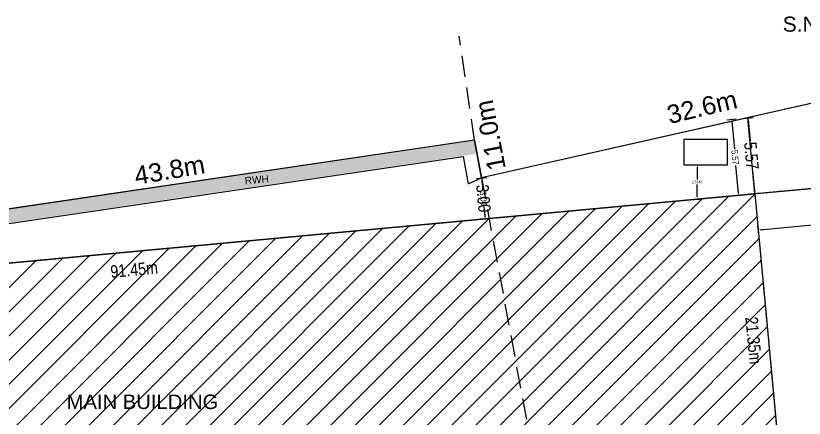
# Model space of a CAD drawing. Header units: metres. Extents: x 3177 to 3482, y -851 to -749.
# Drawn here: x 3314.6 to 3372.3, y -783.7 to -754.2 of the extents above; entities that cross this region are included whole.
import ezdxf

# ---------------------------------------------------------------- set-up
doc = ezdxf.new("R2010")
doc.units = ezdxf.units.M
doc.header["$LTSCALE"] = 1.25
doc.header["$MEASUREMENT"] = 0
for name, pattern in [('AUDIT_I_220520063047-5', [0]), ('CENTER', [2, 1.25, -0.25, 0.25, -0.25]), ('HIDDEN', [0.375, 0.25, -0.125])]:
    doc.linetypes.add(name, pattern=pattern)
doc.layers.get('Defpoints').update_dxf_attribs({"linetype": 'AUDIT_I_220520063047-5'})
doc.layers.add('AS_AT_SITE', color=7, linetype='Continuous', lineweight=25)
for name, color, linetype in [('BLK_1_LVL_0_BLDG_FOOT_PRINT', 1, 'Continuous'), ('BLK_1_LVL_0_REAR_SETBACK', 11, 'Continuous'), ('BLK_1_LVL_0_SIDE_SETBACK2', 102, 'Continuous'), ('DISTANCE_BLK', 238, 'Continuous'), ('FMB_OR_PLR', 70, 'CENTER'), ('PLOT_AREA_M2', 1, 'Continuous'), ('PLOT_BOUNDARY', 70, 'Continuous'), ('RWH', 130, 'Continuous'), ('SEPTIC_TANK', 146, 'Continuous'), ('SEPTIC_TANK_1', 146, 'Continuous'), ('SUPER_IMPOSED', 5, 'CENTER')]:
    doc.layers.add(name, color=color, linetype=linetype)
doc.styles.add('CODE', font='arial.ttf', dxfattribs={"height": 9})
doc.styles.add('ROOM TEXT 10.5', font='swissc.ttf')
doc.dimstyles.new('BUILDING INER', dxfattribs={"dimtxt": 1.2, "dimasz": 0.3, "dimexe": 0.18, "dimexo": 0.0625, "dimgap": 0.09, "dimtad": 0, "dimzin": 0, "dimdsep": 46, "dimtxsty": 'ROOM TEXT 10.5', "dimblk": 'A1', "dimcen": 0.09, "dimse1": 1, "dimse2": 1, "dimsd1": 1, "dimsd2": 1, "dimazin": 0, "dimtfac": 1, "dimtofl": 0, "dimtmove": 0, "dimatfit": 3, "dimfxl": 0, "dimtolj": 1, "dimtzin": 0, "dimarcsym": 0})
doc.dimstyles.new('BUILDING SETBACK', dxfattribs={"dimtxt": 0.91, "dimasz": 0.15, "dimexe": 0.18, "dimexo": 0.0625, "dimgap": 0.09, "dimtad": 0, "dimzin": 0, "dimdsep": 46, "dimtxsty": 'ROOM TEXT 10.5', "dimblk": 'A1', "dimcen": 0.09, "dimse1": 1, "dimse2": 1, "dimazin": 0, "dimtfac": 1, "dimtofl": 0, "dimtmove": 0, "dimatfit": 3, "dimfxl": 0, "dimtolj": 1, "dimtzin": 0, "dimarcsym": 0})
doc.dimstyles.new('plan outer', dxfattribs={"dimtxt": 0.46, "dimasz": 0.13, "dimexe": 0.18, "dimexo": 0.0625, "dimgap": 0.09, "dimtad": 0, "dimzin": 0, "dimdsep": 46, "dimtxsty": 'ROOM TEXT 10.5', "dimblk": 'A1', "dimcen": 0.09, "dimse1": 1, "dimse2": 1, "dimazin": 0, "dimtfac": 1, "dimtofl": 0, "dimtmove": 0, "dimatfit": 3, "dimfxl": 0, "dimtolj": 1, "dimtzin": 0, "dimarcsym": 0})
doc.dimstyles.get("Standard").update_dxf_attribs({"dimtxt": 0.18, "dimasz": 0.18, "dimexe": 0.18, "dimexo": 0.0625, "dimgap": 0.09, "dimtad": 0, "dimtih": 1, "dimtoh": 1, "dimdec": 4, "dimzin": 0, "dimdsep": 46, "dimtxsty": 'Standard', "dimcen": 0.09, "dimadec": 0, "dimazin": 0, "dimtfac": 1, "dimtdec": 4, "dimtofl": 0, "dimtmove": 0, "dimatfit": 3, "dimfxl": 0, "dimtolj": 1, "dimtzin": 0, "dimarcsym": 0})

# ---------------------------------------------------------------- blocks, each defined once
blk = doc.blocks.new('A1')
at = {"color": 8, "lineweight": -2}
blk.add_line((0, 2.52), (0, -2.52), dxfattribs=at)
blk.add_solid([(-2.27, 0.38), (-2.27, -0.38), (0, 0)], dxfattribs=at)
blk = doc.blocks.new('*D14')
at = {"color": 0, "linetype": 'ByBlock', "lineweight": -2, "ltscale": 25}
for p, q in [((3348.694, -766.231), (3348.717, -766.486)), ((3348.943, -768.919), (3348.92, -768.663))]:
    blk.add_line(p, q, dxfattribs=at)
at = {"layer": 'Defpoints', "color": 0, "linetype": 'ByBlock', "lineweight": -2, "ltscale": 25}
for p in [(3348.68, -766.081), (3348.957, -769.068), (3348.957, -769.068)]:
    blk.add_point(p, dxfattribs=at)
at = {"color": 0, "linetype": 'ByBlock', "lineweight": -2, "ltscale": 25, "xscale": 0.15, "yscale": 0.15, "zscale": 0.15}
for p, rotation in [((3348.68, -766.081), 95.30900596978552), ((3348.957, -769.068), 275.3090059697855)]:
    blk.add_blockref('A1', p, dxfattribs=dict(at, rotation=rotation))
at = {"color": 0, "linetype": 'ByBlock', "lineweight": -2, "ltscale": 25, "insert": (3348.818, -767.575), "char_height": 0.91, "attachment_point": 5, "rotation": 275.30901, "style": 'ROOM TEXT 10.5'}
blk.add_mtext('\\A1;3.00', dxfattribs=at)
blk = doc.blocks.new('*D17')
at = {"layer": 'Defpoints', "color": 0, "linetype": 'ByBlock', "lineweight": -2, "ltscale": 25}
for p in [(3368.672, -767.236), (3368.794, -768.551), (3277.615, -775.698)]:
    blk.add_point(p, dxfattribs=at)
at = {"color": 0, "linetype": 'ByBlock', "lineweight": -2, "ltscale": 25, "insert": (3323.266, -772.782), "char_height": 0.91, "attachment_point": 5, "rotation": 5.30901, "style": 'ROOM TEXT 10.5'}
blk.add_mtext('\\A1;91.45m', dxfattribs=at)
blk = doc.blocks.new('*D18')
at = {"layer": 'Defpoints', "color": 0, "linetype": 'ByBlock', "lineweight": -2, "ltscale": 25}
for p in [(3368.672, -767.236), (3369.559, -788.596), (3370.648, -788.495)]:
    blk.add_point(p, dxfattribs=at)
at = {"color": 0, "linetype": 'ByBlock', "lineweight": -2, "ltscale": 25, "insert": (3368.571, -777.967), "char_height": 0.91, "attachment_point": 5, "rotation": 275.30901, "style": 'ROOM TEXT 10.5'}
blk.add_mtext('\\A1;21.35m', dxfattribs=at)
blk = doc.blocks.new('*D36')
at = {"color": 0, "linetype": 'ByBlock', "lineweight": -2, "ltscale": 25}
for p, q in [((3368.17, -761.836), (3368.313, -763.374)), ((3368.658, -767.087), (3368.515, -765.549))]:
    blk.add_line(p, q, dxfattribs=at)
at = {"layer": 'Defpoints', "color": 0, "linetype": 'ByBlock', "lineweight": -2, "ltscale": 25}
for p in [(3368.157, -761.686), (3368.672, -767.236), (3368.672, -767.236)]:
    blk.add_point(p, dxfattribs=at)
at = {"color": 0, "linetype": 'ByBlock', "lineweight": -2, "ltscale": 25, "xscale": 0.15, "yscale": 0.15, "zscale": 0.15}
for p, rotation in [((3368.157, -761.686), 95.30900596978654), ((3368.672, -767.236), 275.3090059697865)]:
    blk.add_blockref('A1', p, dxfattribs=dict(at, rotation=rotation))
at = {"color": 0, "linetype": 'ByBlock', "lineweight": -2, "ltscale": 25, "insert": (3368.414, -764.461), "char_height": 0.91, "attachment_point": 5, "rotation": 275.30901, "style": 'ROOM TEXT 10.5'}
blk.add_mtext('\\A1;5.57', dxfattribs=at)
blk = doc.blocks.new('*D37')
at = {"color": 0, "linetype": 'ByBlock', "lineweight": -2, "ltscale": 25}
for p, q in [((3397.365, -764.57), (3384.478, -765.768)), ((3368.822, -767.222), (3381.709, -766.025))]:
    blk.add_line(p, q, dxfattribs=at)
at = {"layer": 'Defpoints', "color": 0, "linetype": 'ByBlock', "lineweight": -2, "ltscale": 25}
for p in [(3397.514, -764.556), (3368.672, -767.236), (3368.672, -767.236)]:
    blk.add_point(p, dxfattribs=at)
at = {"color": 0, "linetype": 'ByBlock', "lineweight": -2, "ltscale": 25, "xscale": 0.15, "yscale": 0.15, "zscale": 0.15}
for p, rotation in [((3397.514, -764.556), 5.309005969792668), ((3368.672, -767.236), 185.3090059697927)]:
    blk.add_blockref('A1', p, dxfattribs=dict(at, rotation=rotation))
at = {"color": 0, "linetype": 'ByBlock', "lineweight": -2, "ltscale": 25, "insert": (3383.093, -765.896), "char_height": 0.91, "attachment_point": 5, "rotation": 5.30901, "style": 'ROOM TEXT 10.5'}
blk.add_mtext('\\A1;28.97', dxfattribs=at)
blk = doc.blocks.new('*D46')
at = {"layer": 'Defpoints', "color": 0, "linetype": 'ByBlock', "lineweight": -2}
for p in [(3364.416, -765.117), (3364.449, -765.117), (3364.416, -767.632)]:
    blk.add_point(p, dxfattribs=at)
at = {"layer": 'SEPTIC_TANK', "color": 0, "linetype": 'ByBlock', "lineweight": -2}
for p, q in [((3364.478, -765.117), (3364.629, -765.117)), ((3364.449, -765.297), (3364.449, -766.192)), ((3364.449, -767.452), (3364.449, -766.557)), ((3364.478, -767.632), (3364.629, -767.632))]:
    blk.add_line(p, q, dxfattribs=at)
for points in [[(3364.419, -765.297), (3364.479, -765.297), (3364.449, -765.117)], [(3364.419, -767.452), (3364.479, -767.452), (3364.449, -767.632)]]:
    blk.add_solid(points, dxfattribs=at)
at = {"layer": 'SEPTIC_TANK', "color": 0, "linetype": 'ByBlock', "insert": (3364.449, -766.375), "char_height": 0.18, "attachment_point": 5}
blk.add_mtext('\\A1;2.5146', dxfattribs=at)
blk = doc.blocks.new('*D57')
at = {"layer": 'BLK_1_LVL_0_REAR_SETBACK', "color": 0, "lineweight": -2, "ltscale": 400}
for p, q in [((3348.692, -766.211), (3348.763, -766.98)), ((3348.945, -768.939), (3348.874, -768.169))]:
    blk.add_line(p, q, dxfattribs=at)
at = {"layer": 'Defpoints', "color": 0, "lineweight": -2, "ltscale": 400}
for p in [(3348.68, -766.081), (3348.957, -769.068), (3348.957, -769.068)]:
    blk.add_point(p, dxfattribs=at)
at = {"layer": 'BLK_1_LVL_0_REAR_SETBACK', "color": 0, "lineweight": -2, "ltscale": 400, "xscale": 0.13, "yscale": 0.13, "zscale": 0.13}
for p, rotation in [((3348.68, -766.081), 95.30900596979343), ((3348.957, -769.068), 275.3090059697934)]:
    blk.add_blockref('A1', p, dxfattribs=dict(at, rotation=rotation))
at = {"layer": 'BLK_1_LVL_0_REAR_SETBACK', "color": 0, "ltscale": 400, "insert": (3348.818, -767.575), "char_height": 0.46, "attachment_point": 5, "rotation": 275.30901, "style": 'ROOM TEXT 10.5'}
blk.add_mtext('\\A1;3.00', dxfattribs=at)
blk = doc.blocks.new('*D64')
at = {"layer": 'BLK_1_LVL_0_SIDE_SETBACK2', "color": 0, "lineweight": -2, "ltscale": 400}
for p, q in [((3397.63, -767.209), (3384.083, -768.467)), ((3369.048, -769.865), (3382.595, -768.606))]:
    blk.add_line(p, q, dxfattribs=at)
at = {"layer": 'Defpoints', "color": 0, "lineweight": -2, "ltscale": 400}
for p in [(3397.514, -764.556), (3368.673, -767.236), (3368.919, -769.877)]:
    blk.add_point(p, dxfattribs=at)
at = {"layer": 'BLK_1_LVL_0_SIDE_SETBACK2', "color": 0, "lineweight": -2, "ltscale": 400, "xscale": 0.13, "yscale": 0.13, "zscale": 0.13}
for p, rotation in [((3397.759, -767.197), 5.309005969796106), ((3368.919, -769.877), 185.3090059697961)]:
    blk.add_blockref('A1', p, dxfattribs=dict(at, rotation=rotation))
at = {"layer": 'BLK_1_LVL_0_SIDE_SETBACK2', "color": 0, "ltscale": 400, "insert": (3383.339, -768.537), "char_height": 0.46, "attachment_point": 5, "rotation": 5.30901, "style": 'ROOM TEXT 10.5'}
blk.add_mtext('\\A1;28.97', dxfattribs=at)
blk = doc.blocks.new('*D65')
at = {"layer": 'BLK_1_LVL_0_REAR_SETBACK', "color": 0, "lineweight": -2, "ltscale": 400}
for p, q in [((3366.977, -761.926), (3367.168, -763.978)), ((3367.469, -767.218), (3367.278, -765.166))]:
    blk.add_line(p, q, dxfattribs=at)
at = {"layer": 'Defpoints', "color": 0, "lineweight": -2, "ltscale": 400}
for p in [(3368.158, -761.686), (3366.965, -761.797), (3368.673, -767.236)]:
    blk.add_point(p, dxfattribs=at)
at = {"layer": 'BLK_1_LVL_0_REAR_SETBACK', "color": 0, "lineweight": -2, "ltscale": 400, "xscale": 0.13, "yscale": 0.13, "zscale": 0.13}
for p, rotation in [((3366.965, -761.797), 95.30900596978935), ((3367.481, -767.347), 275.3090059697893)]:
    blk.add_blockref('A1', p, dxfattribs=dict(at, rotation=rotation))
at = {"layer": 'BLK_1_LVL_0_REAR_SETBACK', "color": 0, "ltscale": 400, "insert": (3367.223, -764.572), "char_height": 0.46, "attachment_point": 5, "rotation": 275.30901, "style": 'ROOM TEXT 10.5'}
blk.add_mtext('\\A1;5.57', dxfattribs=at)

msp = doc.modelspace()

# ---------------------------------------------------------------- hatches: boundary and pattern name
at = {"linetype": 'ByBlock', "lineweight": -2, "ltscale": 25}
h = msp.add_hatch(dxfattribs=at)
h.set_pattern_fill('GRAVEL', color=8, scale=3)
h.set_pattern_definition([(228.0127875, (-9529.31168, -4852.74579), (-24, -27), [0.403608, -39.95726414]), (184.9697407, (-9529.58168, -4853.04579), (36, 3), [0.692604, -68.5677743]), (132.510447, (-9530.27168, -4853.10579), (30, -33), [0.488364, -48.3480978]), (267.273689, (-9531.44168, -4853.85579), (3, 60), [0.630714, -62.4406741]), (292.8336542, (-9531.47168, -4854.48579), (-15, 36), [0.618465, -61.2281194]), (357.273689, (-9531.23168, -4855.05579), (-60, 3), [0.630714, -62.4406741]), (37.6942405, (-9530.60168, -4855.08579), (-39, -30), [0.834087, -82.57454565]), (72.2553284, (-9529.94168, -4854.57579), (21, 66), [0.787464, -77.9589645]), (121.4295656, (-9529.70168, -4853.82579), (-24, 39), [0.63285, -62.6522193]), (175.2363583, (-9530.03168, -4853.2858), (33, -3), [0.722496, -35.40228774]), (222.3974378, (-9530.75168, -4853.22579), (-36, -33), [0.934344, -92.500125]), (138.8140748, (-9528.47168, -4853.8858), (-21, 18), [0.318903, -31.57153444]), (171.4692344, (-9528.71168, -4853.67579), (39, -6), [0.606711, -60.06453425]), (225, (-9529.3117, -4853.5858), (-3e-16, -3), [0.424263, -3.8183777]), (203.1985905, (-9529.52168, -4853.2258), (15, 6), [0.228474, -22.6188453]), (291.8014095, (-9529.7317, -4853.3158), (-3, 9), [0.323109, -15.8323854]), (30.9637565, (-9529.6117, -4853.6158), (9, 6), [0.524787, -16.9680687]), (161.565051, (-9529.1617, -4853.3458), (6, -3), [0.379473, -9.10736]), (16.3895403, (-9531.47168, -4853.31579), (30, 9), [0.5316, -52.62853544]), (70.346176, (-9530.96168, -4853.16579), (-12, -33), [0.445983, -44.15222324]), (293.1985905, (-9529.16168, -4852.7458), (-6, 15), [0.456945, -22.3903743]), (343.6104597, (-9528.98168, -4853.16579), (-30, 9), [0.5316, -52.62853544]), (339.4439548, (-9531.47168, -4855.1758), (-15, 6), [0.51264, -25.11937124]), (294.7751406, (-9530.99168, -4855.35579), (-15, 33), [0.429534, -42.5239292]), (66.8014095, (-9529.13168, -4855.7458), (6, 15), [0.456945, -22.3903743]), (17.3540246, (-9528.95168, -4855.32579), (-39, -12), [0.502893, -49.78627084]), (69.4439548, (-9530.60168, -4855.7458), (-6, -15), [0.25632, -25.37569124]), (101.3099325, (-9529.3117, -4855.7458), (-3, 12), [0.15297, -15.14408854]), (165.9637565, (-9529.3417, -4855.5958), (9, -3), [0.618465, -11.7508519]), (186.009006, (-9529.94168, -4855.44579), (30, 3), [0.57315, -56.7417695]), (303.6900675, (-9529.6117, -4853.8858), (-3, 6), [0.432666, -10.3839878]), (353.1572266, (-9529.37168, -4854.24579), (51, -6), [0.755382, -74.7826879]), (60.945396, (-9528.62168, -4854.3358), (-12, -21), [0.308868, -30.5780224]), (90, (-9528.4717, -4854.0658), (-3, 3), [0.18, -2.82]), (120.2564372, (-9530.00168, -4855.35579), (12, -21), [0.416772, -41.26056]), (48.0127875, (-9530.21168, -4854.99579), (24, 27), [0.807216, -39.55365614]), (0, (-9529.6717, -4854.3958), (3, 3), [0.78, -2.22]), (325.3048465, (-9528.89168, -4854.39579), (30, -21), [0.474342, -46.9598229]), (254.054604, (-9528.50168, -4854.6658), (-3, -12), [0.436806, -21.4035237]), (207.6459754, (-9528.62168, -4855.08579), (-57, -30), [0.711195, -70.40842255]), (175.4260787, (-9529.25168, -4855.41579), (-39, 3), [0.752397, -74.4872202])])
h.paths.add_polyline_path([(3267.34235, -773.85745), (3267.6064, -776.40955), (3269.50197, -776.21343), (3269.23791, -773.66132)], flags=24)
h.paths.add_polyline_path([(3265.70035, -777.5289), (3268.26591, -777.49952), (3268.24409, -775.59396), (3265.67853, -775.62334)], flags=24)
h.paths.add_polyline_path([(3265.70352, -807.42649), (3266.70215, -807.30096), (3266.32914, -774.72832), (3304.49642, -770.77926), (3348.24054, -764.32839), (3348.16868, -763.32817), (3304.37196, -769.7868), (3265.31875, -773.82752)])
h = msp.add_hatch(dxfattribs=at)
h.set_pattern_fill('ANSI31', color=8, scale=10)
h.set_pattern_definition([(45, (-9522.4406, -4854.9066), (-0.88388348, 0.88388348), [])])
h.paths.add_polyline_path([(3358.26047, -768.20377), (3277.61456, -775.69785), (3279.58902, -796.95635), (3362.17276, -789.2822)])
h.paths.add_polyline_path([(3368.67225, -767.23625), (3358.26047, -768.20377), (3362.17276, -789.2822), (3370.64771, -788.49466)])
h.paths.add_polyline_path([(3318.97798, -784.00279), (3328.46201, -784.00279), (3328.46201, -781.94666), (3318.97798, -781.94666)], flags=24)
h.paths.add_polyline_path([(3320.09029, -781.86539), (3327.62184, -781.86539), (3327.62184, -780.22201), (3320.09029, -780.22201)], flags=24)
h.paths.add_polyline_path([(3367.06463, -775.41808), (3367.56139, -780.76388), (3370.0636, -780.53136), (3369.56683, -775.18556)], flags=24)

# ---------------------------------------------------------------- linework, layer by layer
at = {"color": 0, "linetype": 'HIDDEN', "lineweight": -2, "ltscale": 5}
for p, q in [((3348.16868, -763.32817), (3347.04703, -755.72217)), ((3348.67965, -766.08115), (3354.6653, -798.33037))]:
    msp.add_line(p, q, dxfattribs=at)
at = {"color": 0, "linetype": 'ByBlock', "lineweight": -2, "ltscale": 25}
for p, q in [((3379.35221, -759.16021), (3348.67965, -766.08115)), ((3348.16868, -763.32817), (3304.37196, -769.7868)), ((3348.16868, -763.32817), (3348.67965, -766.08115)), ((3368.67225, -767.23625), (3277.61456, -775.69785)), ((3368.67225, -767.23625), (3370.64771, -788.49466))]:
    msp.add_line(p, q, dxfattribs=at)
at = {"color": 0, "linetype": 'ByBlock', "lineweight": -2}
msp.add_lwpolyline([(3266.37562, -774.76976), (3304.50214, -770.82492), (3347.32416, -764.51003), (3347.69402, -766.50274), (3348.67965, -766.08115), (3348.16868, -763.32817), (3304.37196, -769.7868), (3265.31875, -773.82752), (3265.70352, -807.42649), (3266.7481, -807.29518)], close=True, dxfattribs=at)
at = {"layer": 'AS_AT_SITE', "ltscale": 400}
msp.add_lwpolyline([(3265.81878, -817.4907), (3345.05511, -807.53036), (3378.36924, -800.76446), (3378.36924, -800.76446), (3397.64426, -801.81981), (3397.64426, -801.81981), (3397.64426, -801.81981), (3397.64426, -801.81981), (3397.49632, -759.49371), (3379.35221, -759.16021), (3348.67965, -766.08115), (3348.16868, -763.32817), (3304.37196, -769.7868), (3265.31875, -773.82752)], close=True, dxfattribs=at)
at = {"layer": 'BLK_1_LVL_0_BLDG_FOOT_PRINT', "color": 1, "ltscale": 400}
msp.add_lwpolyline([(3368.67126, -767.23634), (3370.64671, -788.49475), (3279.58902, -796.95635), (3277.61357, -775.69794)], close=True, dxfattribs=at)
at = {"layer": 'BLK_1_LVL_0_REAR_SETBACK', "color": 11, "ltscale": 400}
msp.add_lwpolyline([(3368.1575, -761.68618), (3348.67965, -766.08115), (3348.16868, -763.32817), (3304.37196, -769.7868), (3277.32546, -772.58522), (3277.61456, -775.69785), (3304.55579, -773.19432), (3368.67324, -767.23616)], close=True, dxfattribs=at)
at = {"layer": 'BLK_1_LVL_0_SIDE_SETBACK2', "ltscale": 400, "flags": 128}
msp.add_lwpolyline([(3397.51402, -764.55611), (3368.67324, -767.23616), (3369.93572, -780.82206), (3370.64842, -788.49459), (3397.58894, -785.99113)], close=True, dxfattribs=at)
at = {"layer": 'DISTANCE_BLK', "color": 238, "linetype": 'ByBlock', "lineweight": -2, "ltscale": 25}
msp.add_lwpolyline([(3368.67126, -767.23634), (3370.64671, -788.49475), (3279.58902, -796.95635), (3277.61357, -775.69794)], close=True, dxfattribs=at)
at = {"layer": 'FMB_OR_PLR', "ltscale": 400}
msp.add_lwpolyline([(3265.81878, -817.4907), (3345.05511, -807.53036), (3378.36924, -800.76446), (3378.36924, -800.76446), (3397.64426, -801.81981), (3397.64426, -801.81981), (3397.64426, -801.81981), (3397.64426, -801.81981), (3397.49632, -759.49371), (3379.35221, -759.16021), (3348.67965, -766.08115), (3348.16868, -763.32817), (3304.37196, -769.7868), (3265.31875, -773.82752)], close=True, dxfattribs=at)
at = {"layer": 'PLOT_AREA_M2'}
msp.add_lwpolyline([(3265.81878, -817.4907), (3345.05511, -807.53036), (3378.36924, -800.76446), (3378.36924, -800.76446), (3397.64426, -801.81981), (3397.64426, -801.81981), (3397.64426, -801.81981), (3397.64426, -801.81981), (3397.49632, -759.49371), (3379.35221, -759.16021), (3348.67965, -766.08115), (3348.16868, -763.32817), (3304.37196, -769.7868), (3265.31875, -773.82752)], close=True, dxfattribs=at)
at = {"layer": 'PLOT_BOUNDARY', "ltscale": 400}
msp.add_lwpolyline([(3265.81878, -817.4907), (3345.05511, -807.53036), (3378.36924, -800.76446), (3378.36924, -800.76446), (3397.64426, -801.81981), (3397.64426, -801.81981), (3397.64426, -801.81981), (3397.64426, -801.81981), (3397.49632, -759.49371), (3379.35221, -759.16021), (3348.67965, -766.08115), (3348.16868, -763.32817), (3304.37196, -769.7868), (3265.31875, -773.82752)], close=True, dxfattribs=at)
at = {"layer": 'RWH', "ltscale": 400}
msp.add_lwpolyline([(3266.37562, -774.76976), (3304.50214, -770.82492), (3347.32416, -764.51003), (3347.69402, -766.50274), (3348.67965, -766.08115), (3348.16868, -763.32817), (3304.37196, -769.7868), (3265.31875, -773.82752), (3265.70352, -807.42649), (3266.7481, -807.29518)], close=True, dxfattribs=at)
at = {"layer": 'SEPTIC_TANK_1', "linetype": 'ByBlock'}
msp.add_lwpolyline([(3363.48269, -765.11723), (3366.66575, -765.11723), (3366.65534, -763.26002), (3363.47228, -763.26002)], close=True, dxfattribs=at)
at = {"layer": 'SUPER_IMPOSED', "ltscale": 400}
msp.add_lwpolyline([(3265.81878, -817.4907), (3345.05511, -807.53036), (3378.36924, -800.76446), (3378.36924, -800.76446), (3397.64426, -801.81981), (3397.64426, -801.81981), (3397.64426, -801.81981), (3397.64426, -801.81981), (3397.49632, -759.49371), (3379.35221, -759.16021), (3348.67965, -766.08115), (3348.16868, -763.32817), (3304.37196, -769.7868), (3265.31875, -773.82752)], close=True, dxfattribs=at)

# ---------------------------------------------------------------- texts
at = {"color": 0, "linetype": 'ByBlock', "style": 'CODE'}
for s, height, p in [('S.NO-111/1A1', 1.1028716, (3370.70479, -755.38145)), ('MAIN BUILDING', 1.0587568, (3318.32977, -782.97685))]:
    msp.add_text(s, height=height, dxfattribs=at).set_placement(p)
for s, height, rotation, p in [('32.6m', 1.339989, 13.3435073, (3362.42316, -762.14123)), ('11.0m', 1.339989, 100.9266356, (3350.4582, -765.38776)), ('43.8m', 1.339989, 9.6845022, (3323.40758, -766.59411)), ('RWH', 0.529378, 4.6369935, (3331.37789, -766.54441))]:
    msp.add_text(s, height=height, rotation=rotation, dxfattribs=at).set_placement(p)

# ---------------------------------------------------------------- dimensions: what is measured, and where the dimension line sits
at = {"color": 0, "linetype": 'ByBlock', "lineweight": -2, "ltscale": 25}
for p1, p2, picture, middle in [((3368.15653, -761.6864), (3368.67225, -767.23625), '*D36', (3368.41439, -764.46132)), ((3348.67965, -766.08115), (3348.95723, -769.06828), '*D14', (3348.81844, -767.57472))]:
    dim = msp.add_aligned_dim(p1=p1, p2=p2, distance=0, dimstyle='BUILDING SETBACK', dxfattribs=at)
    dim.commit()
    dim.dimension.update_dxf_attribs({"geometry": picture, "text_midpoint": middle})
at = {"color": 8, "linetype": 'ByBlock', "lineweight": -2, "ltscale": 25}
dim = msp.add_aligned_dim(p1=(3397.51402, -764.55611), p2=(3368.67225, -767.23625), distance=0, dimstyle='BUILDING SETBACK', dxfattribs=at)
dim.commit()
dim.dimension.update_dxf_attribs({"geometry": '*D37', "text_midpoint": (3383.09313, -765.89618)})
at = {"color": 0, "linetype": 'ByBlock', "lineweight": -2, "ltscale": 25}
for p1, p2, distance, picture, middle in [((3277.61456, -775.69785), (3368.67225, -767.23625), -1.32082, '*D17', (3323.26562, -772.78221)), ((3368.67225, -767.23625), (3370.64771, -788.49466), -1.09348, '*D18', (3368.57119, -777.96663))]:
    dim = msp.add_aligned_dim(p1=p1, p2=p2, distance=distance, dimstyle='BUILDING INER', override={"dimtxt": 0.91, "dimpost": 'm', "dimfxl": 0, "dimarcsym": 2}, dxfattribs=at)
    dim.commit()
    dim.dimension.update_dxf_attribs({"geometry": picture, "text_midpoint": middle})
at = {"layer": 'BLK_1_LVL_0_REAR_SETBACK', "color": 11, "ltscale": 400}
for p1, p2, distance, picture, middle in [((3368.67324, -767.23616), (3368.1575, -761.68618), 1.19775, '*D65', (3367.22276, -764.57199)), ((3348.67965, -766.08115), (3348.95723, -769.06828), 0, '*D57', (3348.81844, -767.57472))]:
    dim = msp.add_aligned_dim(p1=p1, p2=p2, distance=distance, dimstyle='plan outer', override={"dimfxl": 0.18, "dimfxlon": 1, "dimarcsym": 1}, dxfattribs=at)
    dim.commit()
    dim.dimension.update_dxf_attribs({"geometry": picture, "text_midpoint": middle})
at = {"layer": 'BLK_1_LVL_0_SIDE_SETBACK2', "ltscale": 400}
dim = msp.add_aligned_dim(p1=(3397.51402, -764.55611), p2=(3368.67324, -767.23616), distance=2.6519, dimstyle='plan outer', override={"dimfxl": 0.18, "dimfxlon": 1, "dimarcsym": 1}, dxfattribs=at)
dim.commit()
dim.dimension.update_dxf_attribs({"geometry": '*D64', "text_midpoint": (3383.339, -768.53665)})
at = {"layer": 'SEPTIC_TANK', "color": 1, "linetype": 'ByBlock'}
dim = msp.add_aligned_dim(p1=(3364.41558, -767.6318), p2=(3364.41558, -765.11723), distance=-0.03362, dimstyle='Standard', dxfattribs=at)
dim.commit()
dim.dimension.update_dxf_attribs({"geometry": '*D46', "text_midpoint": (3364.4492, -766.37452)})

doc.saveas('drawing.dxf')
